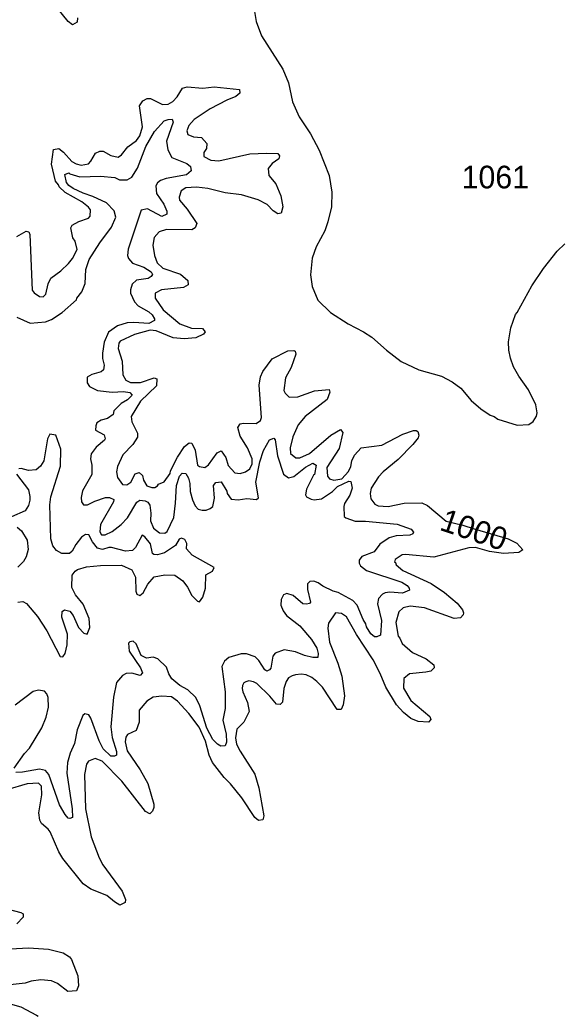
# Model space of a CAD drawing. Header units: kilometres. Extents: x 178.1 to 232.4, y 8228.7 to 8284.8.
# Drawn here: x 219.04 to 222.86, y 8229.28 to 8236.32 of the extents above; entities that cross this region are included whole.
import ezdxf

# ---------------------------------------------------------------- set-up
doc = ezdxf.new("R2010")
doc.units = ezdxf.units.KM
for name, color, linetype in [('1', 7, 'Continuous'), ('2', 7, 'Continuous'), ('21', 7, 'Continuous'), ('61', 7, 'Continuous')]:
    doc.layers.add(name, color=color, linetype=linetype)
doc.styles.add('dgn002', font='dgn002.shx')

msp = doc.modelspace()

# ---------------------------------------------------------------- linework, layer by layer
at = {"layer": '1', "color": 5, "linetype": 'Continuous', "lineweight": 13, "flags": 128}
for points in [[(219.4426, 8236.3354), (219.4394, 8236.3044), (219.4079, 8236.2859), (219.3773, 8236.3081), (219.2167, 8236.5081)], [(219.0138, 8234.7894), (219.0794, 8234.8269), (219.0995, 8234.8235), (219.1068, 8234.8054), (219.1218, 8234.4112), (219.1368, 8234.3924), (219.1745, 8234.367), (219.1995, 8234.3631), (219.2189, 8234.3833), (219.2366, 8234.457), (219.2549, 8234.497), (219.3253, 8234.5483), (219.3797, 8234.599), (219.4065, 8234.6343), (219.4405, 8234.6988), (219.4259, 8234.7583), (219.4097, 8234.7815), (219.3955, 8234.8522), (219.406, 8234.8709), (219.4525, 8234.8951), (219.5196, 8234.9187), (219.5334, 8234.935), (219.5348, 8234.9792), (219.5216, 8234.9963), (219.4723, 8235.0342), (219.3562, 8235.1013), (219.3131, 8235.14), (219.3092, 8235.1544), (219.2869, 8235.1803), (219.2585, 8235.3002), (219.2736, 8235.4041), (219.31, 8235.4121), (219.3452, 8235.3867), (219.4039, 8235.3203), (219.4336, 8235.3024), (219.468, 8235.2944), (219.5201, 8235.3045), (219.5374, 8235.3223), (219.5692, 8235.3793), (219.6007, 8235.3928), (219.6234, 8235.3924), (219.6789, 8235.3632), (219.7302, 8235.3504), (219.7525, 8235.3674), (219.7987, 8235.4231), (219.8595, 8235.4676), (219.8822, 8235.5019), (219.9018, 8235.5639), (219.8808, 8235.7123), (219.9036, 8235.7494), (219.935, 8235.7648), (219.9572, 8235.7649), (220.0438, 8235.7233), (220.083, 8235.7242), (220.1168, 8235.7433), (220.1465, 8235.7756), (220.1849, 8235.8384), (220.2173, 8235.8471), (220.3282, 8235.8376), (220.4082, 8235.8472), (220.5874, 8235.8291), (220.5894, 8235.803), (220.5603, 8235.7784), (220.4962, 8235.7527), (220.38, 8235.693), (220.2658, 8235.6168), (220.23, 8235.5748), (220.2151, 8235.5369), (220.2209, 8235.5115), (220.2612, 8235.4943), (220.3193, 8235.4884), (220.3561, 8235.4481), (220.3527, 8235.4113), (220.3355, 8235.3835), (220.3351, 8235.3561), (220.3834, 8235.3289), (220.4409, 8235.3242), (220.6592, 8235.3733), (220.7769, 8235.3799), (220.8569, 8235.3758), (220.8692, 8235.3591), (220.8631, 8235.3389), (220.8166, 8235.3068), (220.7879, 8235.2707), (220.7928, 8235.2205), (220.8422, 8235.1619), (220.8793, 8235.0778), (220.8926, 8234.9988), (220.8811, 8234.9543), (220.8567, 8234.951)], [(220.3636, 8235.1295), (220.2838, 8235.1379), (220.2066, 8235.1333), (220.1742, 8235.1132), (220.1608, 8235.0689), (220.1623, 8235.0476), (220.2163, 8234.9832), (220.2857, 8234.883), (220.274, 8234.8522), (220.2502, 8234.8385), (220.0711, 8234.84), (220.0196, 8234.8221), (219.9845, 8234.7839), (219.9748, 8234.7294), (219.9858, 8234.6565), (220.0044, 8234.6048), (220.046, 8234.5665), (220.1692, 8234.5235), (220.2222, 8234.4799), (220.225, 8234.4488), (220.1917, 8234.4296), (220.0358, 8234.4139), (219.9916, 8234.3909), (219.9921, 8234.3537), (220.0475, 8234.2714), (220.1656, 8234.1739), (220.2469, 8234.144), (220.3257, 8234.1404), (220.3441, 8234.1176), (220.3314, 8234.0995), (220.2772, 8234.0748), (220.1965, 8234.0665), (220.1193, 8234.0747), (219.9974, 8234.1239), (219.9562, 8234.1283), (219.8453, 8234.099), (219.7431, 8234.05), (219.7337, 8234.037), (219.7294, 8233.9982), (219.7584, 8233.9092), (219.7631, 8233.8145), (219.785, 8233.7757), (219.8182, 8233.7604), (219.8883, 8233.7583), (219.9849, 8233.7927), (220.0035, 8233.7846), (220.0012, 8233.7362), (219.8867, 8233.6279), (219.8222, 8233.5183), (219.8261, 8233.4815), (219.8669, 8233.4021), (219.8671, 8233.3729), (219.8329, 8233.321), (219.7621, 8233.2484), (219.7258, 8233.167), (219.7193, 8233.1283), (219.7253, 8233.0872), (219.7601, 8233.0399), (219.7906, 8233.0364), (219.8188, 8233.0547), (219.8498, 8233.1147), (219.8788, 8233.1243), (219.9016, 8233.1033), (219.9087, 8233.069), (219.9318, 8233.0298), (219.9671, 8233.0166), (219.9896, 8233.0185), (220.0076, 8233.0286), (220.0148, 8233.0411), (220.0549, 8233.0576), (220.0968, 8233.1167), (220.0997, 8233.1347), (220.1493, 8233.2309), (220.1993, 8233.3084), (220.2311, 8233.3322), (220.249, 8233.3319), (220.2724, 8233.2821), (220.2898, 8233.1755), (220.3048, 8233.1654), (220.3422, 8233.158), (220.3682, 8233.1783), (220.4284, 8233.2625), (220.4581, 8233.2758), (220.4907, 8233.2292), (220.5066, 8233.1737), (220.5534, 8233.1205), (220.5917, 8233.1156), (220.6278, 8233.1284), (220.6592, 8233.1487), (220.6753, 8233.1842), (220.6752, 8233.2211), (220.6434, 8233.2978), (220.5914, 8233.3792), (220.5759, 8233.4406), (220.5908, 8233.4672)], [(220.6017, 8235.0848), (220.4845, 8235.0996), (220.3636, 8235.1295)], [(220.8567, 8234.951), (220.8234, 8234.9708), (220.7825, 8235.016), (220.7191, 8235.0486), (220.6017, 8235.0848)], [(220.7347, 8233.799), (220.7506, 8233.8377), (220.8162, 8233.9268), (220.9285, 8233.9821), (220.9691, 8233.9855), (220.9804, 8233.9799), (220.9833, 8233.9595), (220.9508, 8233.8663), (220.9111, 8233.7932), (220.8995, 8233.7025), (220.9089, 8233.6833), (220.9375, 8233.6553), (220.9989, 8233.6586), (221.116, 8233.7007), (221.2188, 8233.7092), (221.225, 8233.6901), (221.2043, 8233.6392), (221.0503, 8233.5194), (221, 8233.4607), (220.9637, 8233.3751), (220.9441, 8233.2969), (220.9475, 8233.2568), (220.9835, 8233.2272), (221.0114, 8233.2271), (221.0798, 8233.2579), (221.2314, 8233.3877), (221.2999, 8233.4271), (221.3155, 8233.4062), (221.2896, 8233.2938), (221.204, 8233.1595), (221.2087, 8233.0971), (221.2218, 8233.0778), (221.2525, 8233.0691), (221.3079, 8233.079), (221.3565, 8233.13), (221.3728, 8233.1657), (221.3802, 8233.2072), (221.399, 8233.2451), (221.4448, 8233.2967), (221.5907, 8233.3177), (221.7397, 8233.3934), (221.8139, 8233.4207), (221.8332, 8233.4207), (221.8454, 8233.4127), (221.8535, 8233.3868), (221.8469, 8233.3695), (221.8094, 8233.3207), (221.706, 8233.2155), (221.6001, 8233.1292), (221.569, 8233.0941), (221.5172, 8233.0137), (221.5086, 8232.9742), (221.513, 8232.9372), (221.5409, 8232.9001), (221.5646, 8232.8886), (221.6361, 8232.883), (221.75, 8232.907), (221.8746, 8232.9105), (221.914, 8232.8906), (222.0452, 8232.781), (222.1624, 8232.7507), (222.2441, 8232.7266), (222.4832, 8232.6564), (222.5449, 8232.6252), (222.5857, 8232.5769), (222.5582, 8232.559), (222.4493, 8232.5523), (222.352, 8232.5668), (222.2532, 8232.593), (222.205, 8232.5917), (221.9581, 8232.5261), (221.7587, 8232.5438), (221.7342, 8232.5414), (221.6845, 8232.5102), (221.6802, 8232.4915), (221.6876, 8232.4875), (221.6928, 8232.4705), (221.7399, 8232.4325), (221.939, 8232.34), (222.0335, 8232.276), (222.124, 8232.1998), (222.1597, 8232.1528), (222.1683, 8232.1323), (222.1659, 8232.118), (222.1464, 8232.097), (222.1027, 8232.0931), (221.8922, 8232.1679), (221.7924, 8232.18), (221.7424, 8232.1684), (221.7116, 8232.1394), (221.6897, 8232.0642), (221.7059, 8231.967), (221.7194, 8231.9537), (221.7358, 8231.9168), (221.809, 8231.8514)], [(220.7429, 8233.5127), (220.7256, 8233.7398), (220.7347, 8233.799)], [(220.5908, 8233.4672), (220.6139, 8233.472), (220.7034, 8233.4689), (220.7344, 8233.4905), (220.7429, 8233.5127)], [(221.7475, 8231.6695), (221.7434, 8231.5999), (221.7962, 8231.5141), (221.9296, 8231.4014), (221.9375, 8231.3786), (221.9215, 8231.3608), (221.8484, 8231.3653), (221.7953, 8231.3868), (221.7445, 8231.429), (221.695, 8231.4832), (221.6191, 8231.6067), (221.5805, 8231.7035), (221.5297, 8231.8006), (221.4134, 8231.98), (221.3408, 8232.1053), (221.3068, 8232.1274), (221.2635, 8232.1324), (221.2159, 8232.0589), (221.2106, 8232.0246), (221.2208, 8231.9259), (221.2799, 8231.7778), (221.3079, 8231.6845), (221.3273, 8231.5473), (221.3192, 8231.4829), (221.304, 8231.4497), (221.277, 8231.449), (221.1725, 8231.6073), (221.1314, 8231.6468), (221.097, 8231.6759), (221.0574, 8231.6942), (221.0225, 8231.7), (220.982, 8231.6957), (220.9581, 8231.6873), (220.9334, 8231.6744), (220.915, 8231.6489), (220.8992, 8231.5989), (220.8911, 8231.5028), (220.8732, 8231.4856), (220.8469, 8231.4882), (220.8017, 8231.5453), (220.7091, 8231.6345), (220.6845, 8231.6457), (220.6535, 8231.6535), (220.6316, 8231.6464), (220.6171, 8231.6387), (220.607, 8231.6193), (220.6062, 8231.5984), (220.6101, 8231.5754), (220.6442, 8231.4987), (220.6539, 8231.437), (220.6167, 8231.3612), (220.5674, 8231.3113), (220.5574, 8231.25), (220.5655, 8231.2058), (220.5904, 8231.1556), (220.6958, 8230.9936), (220.7233, 8230.8962), (220.7592, 8230.6995), (220.7504, 8230.6709), (220.7202, 8230.6662), (220.6959, 8230.6868), (220.6028, 8230.8255), (220.5241, 8230.9258), (220.4793, 8230.9693), (220.3963, 8231.0767), (220.3728, 8231.1268), (220.346, 8231.2262), (220.3015, 8231.3249), (220.23, 8231.4223), (220.1483, 8231.509), (220.1076, 8231.5396), (220.0381, 8231.5448), (219.9778, 8231.5379), (219.9318, 8231.5084), (219.8792, 8231.4442), (219.8787, 8231.3605), (219.8567, 8231.3014), (219.7963, 8231.2741), (219.7839, 8231.2556), (219.7803, 8231.2221), (219.7926, 8231.1582), (219.886, 8231.0246), (219.94, 8230.9284), (219.9807, 8230.7818), (219.9808, 8230.758), (219.9721, 8230.7312), (219.9529, 8230.7142), (219.922, 8230.7302), (219.7566, 8230.9429), (219.618, 8231.084), (219.5678, 8231.1033), (219.5196, 8231.0863), (219.5054, 8231.0641), (219.4921, 8230.991), (219.4988, 8230.7481)], [(221.809, 8231.8514), (221.9041, 8231.8075), (221.958, 8231.7654), (221.9598, 8231.7445), (221.9379, 8231.721), (221.902, 8231.7125)], [(221.902, 8231.7125), (221.7862, 8231.7022), (221.7475, 8231.6695)], [(219.3111, 8230.4453), (219.2489, 8230.5861), (219.2356, 8230.6044), (219.1883, 8230.644), (219.1778, 8230.6675), (219.1696, 8230.7201), (219.1908, 8230.8471), (219.1877, 8230.9096), (219.1687, 8230.9307), (219.0864, 8230.9243), (218.9448, 8230.8833)], [(219.4988, 8230.7481), (219.5383, 8230.5507), (219.5956, 8230.4032), (219.6218, 8230.3537), (219.7579, 8230.167), (219.7816, 8230.1084)], [(219.7816, 8230.1084), (219.7785, 8230.0872), (219.7424, 8230.0694), (219.7038, 8230.0919), (219.65, 8230.1356), (219.5366, 8230.182), (219.4819, 8230.219), (219.3386, 8230.3976), (219.3111, 8230.4453)], [(218.8996, 8230.0548), (219.0419, 8230.0174), (219.059, 8230.0081), (219.0591, 8229.9835), (219.0135, 8229.9372)], [(218.8822, 8229.7556), (219.098, 8229.767), (219.2387, 8229.7575), (219.3423, 8229.7324), (219.3857, 8229.7037), (219.4016, 8229.6835), (219.4444, 8229.5688), (219.4493, 8229.4979), (219.4359, 8229.4624), (219.3753, 8229.4578), (219.3017, 8229.5147), (219.2584, 8229.5342), (219.1843, 8229.5399), (219.115, 8229.5306), (219.0727, 8229.5164), (218.8579, 8229.4936)], [(218.8241, 8229.4106), (219.042, 8229.3508), (219.1531, 8229.2914)], [(219.1531, 8229.2914), (219.1652, 8229.285)]]:
    msp.add_lwpolyline(points, dxfattribs=at)
at = {"layer": '2', "color": 3, "linetype": 'Continuous', "lineweight": 0, "flags": 128}
for points in [[(220.6806, 8236.4499), (220.7051, 8236.3089), (220.7416, 8236.2063), (220.8934, 8235.9711), (220.9319, 8235.8751), (220.9607, 8235.7403), (221.0068, 8235.6362), (221.0884, 8235.5161), (221.1495, 8235.3997), (221.2204, 8235.2219), (221.2385, 8235.1041), (221.2366, 8235.0007), (221.2109, 8234.8941), (221.188, 8234.83), (221.1273, 8234.7163), (221.1005, 8234.6366), (221.0889, 8234.5198), (221.0989, 8234.4378), (221.1395, 8234.3403), (221.2287, 8234.2525), (221.3527, 8234.1733), (221.4622, 8234.1174), (221.5204, 8234.0788), (221.6233, 8233.9864), (221.7272, 8233.9074), (221.8535, 8233.8477), (222.0127, 8233.8043), (222.089, 8233.7648), (222.1482, 8233.7195), (222.2223, 8233.6325), (222.2907, 8233.5737), (222.3558, 8233.5286), (222.385, 8233.5184), (222.4106, 8233.5004), (222.5473, 8233.4578), (222.6302, 8233.4626), (222.6599, 8233.4849), (222.6832, 8233.5221), (222.6869, 8233.5445), (222.6789, 8233.6016), (222.626, 8233.7076), (222.558, 8233.803), (222.5205, 8233.8696), (222.4987, 8233.9304), (222.4879, 8233.9875)], [(219.5242, 8234.6274), (219.5999, 8234.7448), (219.6829, 8234.8566), (219.7141, 8234.9257), (219.7026, 8234.9717), (219.6485, 8235.0277), (219.5511, 8235.0736), (219.4821, 8235.0962), (219.4133, 8235.1294), (219.382, 8235.1512), (219.3652, 8235.1716), (219.3543, 8235.2282), (219.3823, 8235.24), (219.388, 8235.2333), (219.4582, 8235.2121), (219.6057, 8235.2168), (219.7071, 8235.2069), (219.7395, 8235.1895), (219.7929, 8235.1904), (219.8271, 8235.21), (219.8671, 8235.274), (219.9264, 8235.4254), (219.9858, 8235.5314), (220.0538, 8235.6067), (220.0822, 8235.6175), (220.1117, 8235.6193), (220.1173, 8235.5979), (220.0718, 8235.4629), (220.08, 8235.4023), (220.1081, 8235.3489), (220.2153, 8235.3053), (220.2408, 8235.2854), (220.2458, 8235.2538), (220.2131, 8235.2269), (220.068, 8235.1992), (220.0284, 8235.1846), (220.0077, 8235.1692), (219.9958, 8235.1471), (220.0006, 8235.0949), (220.0534, 8235.0194), (220.0742, 8234.9699), (220.0745, 8234.9479), (220.0374, 8234.9325), (219.9368, 8234.9846), (219.8916, 8234.9771), (219.7997, 8234.7003), (219.7967, 8234.6565), (219.8026, 8234.6359), (219.8303, 8234.6031), (219.9108, 8234.5734), (219.9631, 8234.5414), (219.9712, 8234.5212), (219.9639, 8234.5074), (219.9414, 8234.4947), (219.8598, 8234.4818), (219.8297, 8234.4542), (219.8166, 8234.4134), (219.818, 8234.3898), (219.8453, 8234.3287), (219.8713, 8234.3015), (219.9462, 8234.2571), (219.9703, 8234.2364), (219.987, 8234.2086), (219.9874, 8234.1971), (219.9465, 8234.1751), (219.8409, 8234.1831), (219.7927, 8234.1797), (219.7242, 8234.1586), (219.6612, 8234.1147), (219.6316, 8234.0443), (219.6189, 8233.9669), (219.6205, 8233.9288), (219.6318, 8233.8827), (219.6253, 8233.8476), (219.6105, 8233.8343), (219.545, 8233.8156), (219.5105, 8233.7962), (219.5104, 8233.756), (219.5273, 8233.7318), (219.5832, 8233.7027), (219.6868, 8233.6916), (219.7666, 8233.6965), (219.8123, 8233.6877), (219.8288, 8233.6691), (219.7967, 8233.637), (219.7506, 8233.6104), (219.7003, 8233.5585), (219.6942, 8233.5332), (219.6542, 8233.5049), (219.6091, 8233.4935), (219.5795, 8233.4747), (219.5712, 8233.4533), (219.57, 8233.4227), (219.6316, 8233.3901), (219.6383, 8233.3622)], [(222.7319, 8234.5641), (222.829, 8234.6858), (222.8834, 8234.7386)], [(219.4969, 8234.4582), (219.502, 8234.5569), (219.5242, 8234.6274)], [(222.5471, 8234.2532), (222.65, 8234.443), (222.7319, 8234.5641)], [(219.3352, 8234.2536), (219.4369, 8234.3439), (219.4383, 8234.3547), (219.474, 8234.399), (219.4969, 8234.4582)], [(219.0154, 8234.2209), (219.1093, 8234.1785), (219.2177, 8234.1878), (219.26, 8234.2031), (219.3352, 8234.2536)], [(222.4879, 8233.9875), (222.4863, 8234.0473), (222.501, 8234.1454), (222.534, 8234.2385), (222.5471, 8234.2532)], [(219.0218, 8232.2079), (219.0559, 8232.2128), (219.0832, 8232.1985), (219.1616, 8232.1072), (219.2254, 8232.0056), (219.3198, 8231.8248), (219.3399, 8231.8216), (219.3553, 8231.8458), (219.3691, 8231.9058), (219.372, 8231.9815), (219.3323, 8232.1025), (219.3356, 8232.1415), (219.3503, 8232.1537), (219.3883, 8232.1453), (219.4113, 8232.1143), (219.451, 8232.0288), (219.4878, 8231.9883), (219.512, 8231.9831), (219.53, 8232.0294), (219.5255, 8232.0924), (219.4835, 8232.1938), (219.4293, 8232.2598), (219.4019, 8232.3119), (219.4054, 8232.3976), (219.4262, 8232.4269), (219.4425, 8232.4376), (219.5063, 8232.4565), (219.6064, 8232.4665), (219.7532, 8232.4681), (219.8256, 8232.4353), (219.8526, 8232.3835), (219.8545, 8232.2856), (219.8614, 8232.2642), (219.8828, 8232.2561), (219.9062, 8232.2737), (219.9404, 8232.3353), (219.9845, 8232.3873), (220.0593, 8232.4006), (220.1291, 8232.3988), (220.186, 8232.3583), (220.2202, 8232.3148), (220.2507, 8232.2541), (220.2893, 8232.2141), (220.3039, 8232.2115), (220.3272, 8232.2439), (220.3462, 8232.3079), (220.35, 8232.4005), (220.3948, 8232.4277), (220.4068, 8232.453), (220.2535, 8232.5389), (220.2134, 8232.5836), (220.2147, 8232.6217), (220.2011, 8232.6497), (220.1765, 8232.6604), (220.1617, 8232.6519), (220.1339, 8232.6082), (220.0573, 8232.5573), (220.0073, 8232.5423), (219.9822, 8232.5437), (219.9733, 8232.5522), (219.9584, 8232.6199), (219.9184, 8232.6705), (219.8988, 8232.6801), (219.8526, 8232.5933), (219.8309, 8232.5738), (219.7828, 8232.5688), (219.684, 8232.5949), (219.6637, 8232.5946), (219.6197, 8232.5802), (219.5848, 8232.5901), (219.5477, 8232.6341), (219.5239, 8232.683), (219.4989, 8232.6868), (219.471, 8232.6672), (219.4309, 8232.6141), (219.4053, 8232.5682), (219.3872, 8232.5527), (219.3313, 8232.5519), (219.2958, 8232.5739), (219.2678, 8232.6057), (219.2535, 8232.6542), (219.2469, 8232.896), (219.2544, 8232.9514), (219.324, 8233.1673), (219.3241, 8233.2895), (219.289, 8233.3863), (219.2466, 8233.3955)], [(219.2466, 8233.3955), (219.2311, 8233.3618), (219.2052, 8233.2056), (219.1809, 8233.1677), (219.1504, 8233.1431)], [(219.5447, 8233.1092), (219.4793, 8232.994), (219.4692, 8232.9471), (219.4713, 8232.9155), (219.4863, 8232.8962), (219.5139, 8232.8945), (219.5663, 8232.9208), (219.6413, 8232.9469), (219.6688, 8232.9469), (219.6992, 8232.9336), (219.6981, 8232.9167), (219.6058, 8232.7571), (219.6009, 8232.7056), (219.6122, 8232.6838), (219.639, 8232.6836), (219.6875, 8232.7066), (219.7505, 8232.7563), (219.7949, 8232.8024), (219.8606, 8232.9153), (219.8838, 8232.9274), (219.9215, 8232.924), (219.9386, 8232.9136), (219.9524, 8232.8936), (219.9611, 8232.8367), (219.958, 8232.7822), (219.9783, 8232.7295), (220.0225, 8232.6984), (220.0604, 8232.6955), (220.0764, 8232.707), (220.1228, 8232.807), (220.1357, 8232.9076), (220.1424, 8233.0327), (220.1619, 8233.0979), (220.1809, 8233.1182), (220.2079, 8233.1164), (220.2264, 8233.0848), (220.2361, 8233.0459), (220.2389, 8232.9889), (220.2552, 8232.9297), (220.274, 8232.888), (220.2941, 8232.8646), (220.3222, 8232.8567), (220.3504, 8232.8569), (220.3806, 8232.8687), (220.3985, 8232.8832), (220.4106, 8232.9416), (220.4024, 8233.0319), (220.4187, 8233.0537), (220.4578, 8233.0573), (220.4976, 8232.9926), (220.4985, 8232.9743), (220.527, 8232.9355), (220.5783, 8232.9307), (220.6376, 8232.9404), (220.7065, 8232.934), (220.7218, 8232.9445), (220.702, 8233.0551), (220.7302, 8233.198), (220.7571, 8233.2786), (220.7982, 8233.3555), (220.829, 8233.365), (220.8372, 8233.354), (220.8543, 8233.2424), (220.8962, 8233.111), (220.9318, 8233.0861), (220.9692, 8233.0957), (221.0531, 8233.1615), (221.1038, 8233.19), (221.128, 8233.1751), (221.1163, 8233.1103), (221.1088, 8233.1051), (221.0587, 8233.0053), (221.0527, 8232.9665), (221.0604, 8232.9524), (221.0936, 8232.9342), (221.1141, 8232.9307), (221.1654, 8232.9371), (221.2434, 8232.99), (221.2787, 8233.0245), (221.3581, 8233.0614), (221.3717, 8233.061), (221.383, 8233.0141), (221.3648, 8232.963), (221.3282, 8232.9056), (221.3223, 8232.8832), (221.3258, 8232.8129), (221.3371, 8232.803), (221.4025, 8232.7811), (221.477, 8232.7807), (221.6994, 8232.7594), (221.7986, 8232.7244), (221.816, 8232.7023), (221.8105, 8232.6902), (221.789, 8232.6808), (221.6935, 8232.6772)], [(219.6383, 8233.3622), (219.6345, 8233.3518), (219.5742, 8233.3024), (219.5383, 8233.2566), (219.535, 8233.2211)], [(219.535, 8233.2211), (219.5431, 8233.1743), (219.5447, 8233.1092)], [(219.0454, 8233.1511), (219.0293, 8233.1491)], [(219.1504, 8233.1431), (219.0962, 8233.1381), (219.0454, 8233.1511)], [(219.0118, 8233.1118), (219.0962, 8233.0012), (219.107, 8232.9553), (219.1068, 8232.9291), (219.0961, 8232.8901), (219.0738, 8232.8537), (218.9776, 8232.8105)], [(219.0177, 8232.7372), (219.0465, 8232.7106), (219.0884, 8232.6449), (219.0939, 8232.5798), (219.0806, 8232.5291), (219.0625, 8232.4962), (219.0207, 8232.4549)], [(221.6935, 8232.6772), (221.6422, 8232.6633), (221.5777, 8232.6179), (221.5362, 8232.564), (221.45, 8232.531)], [(221.45, 8232.531), (221.4316, 8232.504), (221.4314, 8232.4844)], [(221.4314, 8232.4844), (221.4408, 8232.4638), (221.4821, 8232.432), (221.7317, 8232.3498), (221.7698, 8232.3249), (221.7849, 8232.3062), (221.7859, 8232.2937), (221.7363, 8232.271), (221.6467, 8232.2788), (221.616, 8232.2746), (221.5962, 8232.2647), (221.5679, 8232.2344), (221.5612, 8232.1973), (221.5891, 8232.0774), (221.5828, 8231.9754), (221.5552, 8231.9632), (221.5395, 8231.9643), (221.5141, 8231.984), (221.4824, 8232.0339), (221.478, 8232.0545), (221.4585, 8232.0857), (221.4166, 8232.1861), (221.386, 8232.22), (221.2832, 8232.2763), (221.2468, 8232.2848), (221.1755, 8232.3204), (221.1423, 8232.3449), (221.1121, 8232.3563), (221.0828, 8232.355), (221.0657, 8232.3366), (221.0659, 8232.2973), (221.0871, 8232.2091), (221.0811, 8232.1982), (221.0607, 8232.1934), (221.0335, 8232.1968), (220.9652, 8232.2557), (220.9202, 8232.2691), (220.8982, 8232.2588), (220.88, 8232.2257), (220.8781, 8232.1868), (220.8946, 8232.1473), (220.9177, 8232.1144), (221.0114, 8232.0401), (221.0953, 8231.9447), (221.132, 8231.8825), (221.1429, 8231.8443), (221.1393, 8231.8167), (221.1042, 8231.8163), (221.0466, 8231.8305), (220.9811, 8231.8576), (220.9027, 8231.8705), (220.8386, 8231.8474), (220.8209, 8231.8275), (220.8074, 8231.7417), (220.798, 8231.7297), (220.7784, 8231.7214), (220.7646, 8231.7311), (220.7228, 8231.7954), (220.6978, 8231.8214), (220.6368, 8231.8424), (220.5981, 8231.8427), (220.5119, 8231.8175), (220.4814, 8231.7916), (220.4608, 8231.7544), (220.4846, 8231.5751), (220.4862, 8231.4566), (220.47, 8231.3755), (220.4914, 8231.2758), (220.4959, 8231.2189), (220.4865, 8231.1938), (220.4551, 8231.1902), (220.4321, 8231.2041), (220.3976, 8231.2391), (220.3558, 8231.319), (220.3069, 8231.4756), (220.2775, 8231.5343), (220.2225, 8231.5882), (220.1652, 8231.6194), (220.109, 8231.6655), (220.087, 8231.7014), (220.0702, 8231.7495), (220.011, 8231.8069), (219.9777, 8231.8193), (219.929, 8231.8115), (219.8916, 8231.8308), (219.8562, 8231.9128), (219.8369, 8231.9315), (219.8115, 8231.9281), (219.8035, 8231.9182), (219.8075, 8231.8625), (219.888, 8231.7437), (219.9015, 8231.7084), (219.8845, 8231.69), (219.8269, 8231.7058), (219.7869, 8231.7042)], [(219.7869, 8231.7042), (219.7605, 8231.6893), (219.7176, 8231.6409), (219.6963, 8231.5375), (219.6782, 8231.3282)], [(218.9969, 8231.0359), (219.0692, 8231.1398), (219.1036, 8231.1777), (219.1911, 8231.3216), (219.222, 8231.3967), (219.2388, 8231.4671), (219.2368, 8231.5356), (219.227, 8231.5602), (219.2099, 8231.5784), (219.1678, 8231.5873), (219.13, 8231.5782), (219.0018, 8231.4796)], [(219.7175, 8231.153), (219.7174, 8231.1273), (219.703, 8231.12), (219.6791, 8231.1195), (219.6231, 8231.1717), (219.5959, 8231.2288), (219.5374, 8231.388), (219.5231, 8231.4113), (219.4945, 8231.4194), (219.4806, 8231.4075), (219.4407, 8231.3064), (219.4214, 8231.2097), (219.39, 8231.1425), (219.3718, 8231.076), (219.368, 8231.0008), (219.4048, 8230.7481), (219.4065, 8230.6884), (219.3896, 8230.6794), (219.3765, 8230.6829), (219.3549, 8230.7074), (219.3169, 8230.7766), (219.2401, 8230.9916), (219.2181, 8231.0195), (219.1745, 8231.0278), (219.0536, 8231.0063), (219.0067, 8231.0049)], [(219.6782, 8231.3282), (219.6879, 8231.2525), (219.7175, 8231.153)]]:
    msp.add_lwpolyline(points, dxfattribs=at)

# ---------------------------------------------------------------- texts
at = {"layer": '21', "color": 7, "linetype": 'Continuous', "lineweight": 0, "style": 'dgn002'}
msp.add_text('1061', height=0.16, dxfattribs=at).set_placement((222.1547, 8235.1302))
at = {"layer": '61', "color": 212, "linetype": 'Continuous', "lineweight": 0, "true_color": 0xd200d2, "style": 'dgn002'}
msp.add_text('1000', height=0.16, rotation=341.3607, dxfattribs=at).set_placement((221.9917, 8232.7201))

doc.saveas('drawing.dxf')
